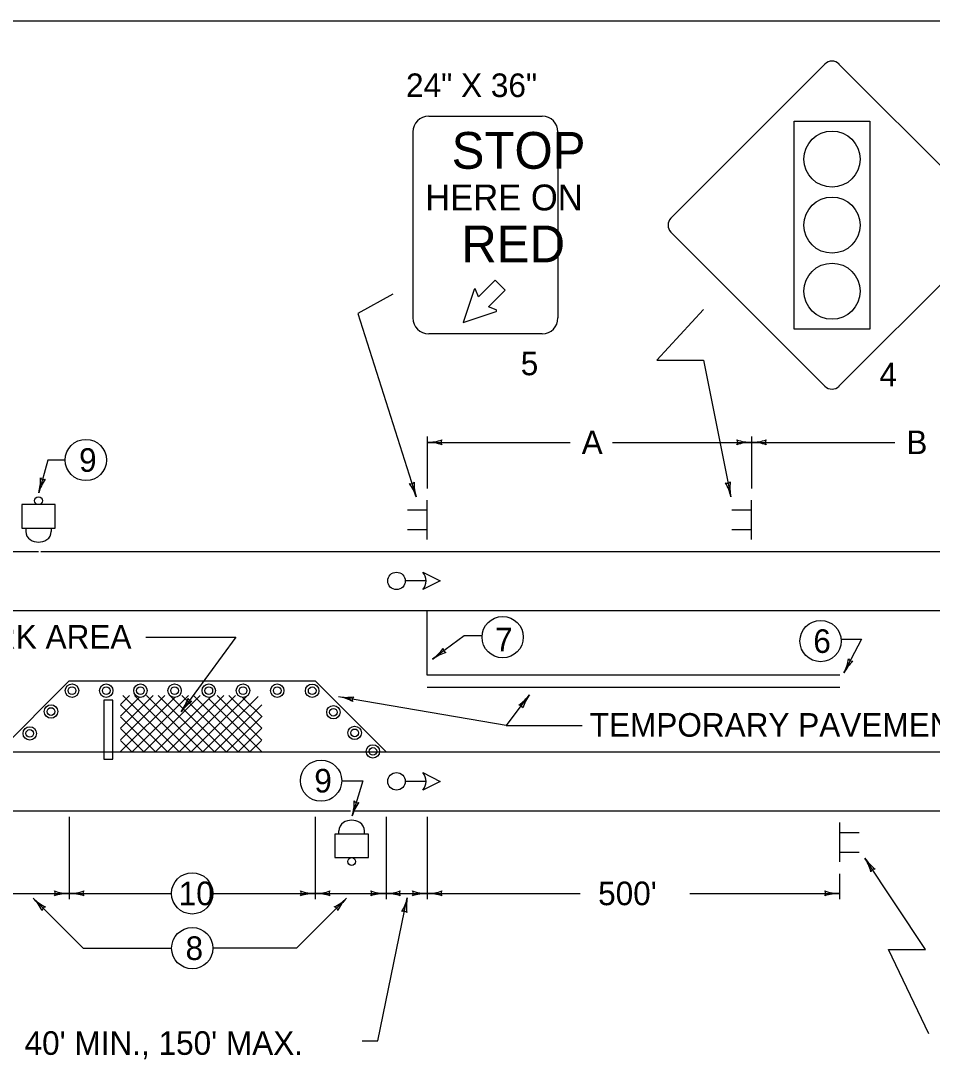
# Model space of a CAD drawing. Extents: x 1007 to 1035.5, y 1000.5 to 1021.5.
# Drawn here: x 1019.56 to 1027.29, y 1012.69 to 1021.5 of the extents above; entities that cross this region are included whole.
import ezdxf

# ---------------------------------------------------------------- set-up
doc = ezdxf.new("R2010")
doc.units = 0
doc.layers.add('Level 1', color=7, linetype='Continuous')
doc.layers.add('Level 10', color=7, linetype='Continuous')

msp = doc.modelspace()

# ---------------------------------------------------------------- linework, layer by layer
at = {"layer": 'Level 1'}
for p, q in [((1026.3801, 1021.1331), (1025.0734, 1019.8263)), ((1027.8056, 1019.8263), (1026.4988, 1021.1331)), ((1023.0193, 1020.6904), (1023.9818, 1020.6904)), ((1026.1175, 1018.8849), (1026.1175, 1020.6488)), ((1026.1175, 1020.6488), (1026.7615, 1020.6488)), ((1026.7615, 1020.6488), (1026.7615, 1018.8849)), ((1022.8858, 1020.5568), (1022.8858, 1018.9799)), ((1024.1155, 1020.5568), (1024.1155, 1018.9799)), ((1025.0734, 1019.7074), (1026.3801, 1018.4008)), ((1026.4988, 1018.4008), (1027.8056, 1019.7074)), ((1023.5838, 1019.2999), (1023.4427, 1019.1588)), ((1023.6687, 1019.2151), (1023.5838, 1019.2999)), ((1023.4041, 1019.2218), (1023.3108, 1018.942)), ((1023.4427, 1019.1588), (1023.4173, 1019.2223)), ((1023.5277, 1019.074), (1023.6687, 1019.2151)), ((1023.5911, 1019.0484), (1023.5277, 1019.074)), ((1023.3108, 1018.942), (1023.5907, 1019.0353)), ((1026.7615, 1018.8849), (1026.1175, 1018.8849)), ((1023.9818, 1018.8463), (1023.0193, 1018.8463)), ((1023.007, 1017.9751), (1023.007, 1017.5333)), ((1023.007, 1017.9251), (1024.2178, 1017.9251)), ((1024.5773, 1017.9251), (1025.757, 1017.9251)), ((1025.757, 1017.9751), (1025.757, 1017.5333)), ((1025.757, 1017.9251), (1026.9727, 1017.9251)), ((1023.007, 1017.1), (1023.007, 1017.4333)), ((1025.757, 1017.1), (1025.757, 1017.4333)), ((1023.007, 1017.35), (1022.8403, 1017.35)), ((1025.757, 1017.35), (1025.5903, 1017.35)), ((1019.6018, 1017.1966), (1019.6018, 1017.1699)), ((1019.8185, 1017.1966), (1019.8185, 1017.1699)), ((1023.007, 1017.1833), (1022.8403, 1017.1833)), ((1025.757, 1017.1833), (1025.5903, 1017.1833)), ((1007.125, 1017), (1019.7099, 1017)), ((1019.7299, 1017), (1035.375, 1017)), ((1022.969, 1016.8243), (1023.1175, 1016.75)), ((1022.9968, 1016.75), (1022.8205, 1016.75)), ((1023.1175, 1016.75), (1022.969, 1016.6758)), ((1007.125, 1016.5), (1035.375, 1016.5)), ((1023.007, 1015.95), (1023.007, 1016.5)), ((1019.3683, 1015.3), (1019.9695, 1015.9013)), ((1019.9695, 1015.9013), (1022.057, 1015.9013)), ((1022.057, 1015.9013), (1022.6582, 1015.3)), ((1026.507, 1015.95), (1023.007, 1015.95)), ((1023.007, 1015.85), (1026.507, 1015.85)), ((1020.8661, 1015.7625), (1020.4036, 1015.3)), ((1020.4823, 1015.7787), (1020.4057, 1015.7021)), ((1020.6823, 1015.7787), (1020.4057, 1015.5021)), ((1020.7823, 1015.7787), (1020.4057, 1015.4021)), ((1020.5666, 1015.763), (1020.4057, 1015.6021)), ((1020.9028, 1015.3008), (1020.4249, 1015.7787)), ((1020.9823, 1015.7787), (1020.5036, 1015.3)), ((1021.0028, 1015.3008), (1020.525, 1015.7787)), ((1021.0823, 1015.7787), (1020.6036, 1015.3)), ((1021.1028, 1015.3008), (1020.625, 1015.7787)), ((1021.1676, 1015.764), (1020.7036, 1015.3)), ((1021.2028, 1015.3008), (1020.725, 1015.7787)), ((1021.2823, 1015.7787), (1020.8036, 1015.3)), ((1021.3028, 1015.3008), (1020.825, 1015.7787)), ((1021.3822, 1015.7786), (1020.9036, 1015.3)), ((1021.4028, 1015.3008), (1020.925, 1015.7787)), ((1021.4823, 1015.7787), (1021.0036, 1015.3)), ((1021.5028, 1015.3008), (1021.0249, 1015.7787)), ((1021.5733, 1015.7697), (1021.1036, 1015.3)), ((1021.6028, 1015.3008), (1021.1536, 1015.75)), ((1021.6043, 1015.3994), (1021.225, 1015.7787)), ((1021.6031, 1015.5005), (1021.325, 1015.7787)), ((1021.6059, 1015.5977), (1021.4411, 1015.7626)), ((1020.8028, 1015.3008), (1020.4057, 1015.6979)), ((1021.6028, 1015.6993), (1021.2036, 1015.3)), ((1020.7028, 1015.3008), (1020.4057, 1015.5979)), ((1021.6018, 1015.5982), (1021.3036, 1015.3)), ((1020.6028, 1015.3008), (1020.4057, 1015.4979)), ((1021.6039, 1015.5003), (1021.4036, 1015.3)), ((1020.5028, 1015.3008), (1020.4057, 1015.3979)), ((1021.6008, 1015.3973), (1021.5036, 1015.3)), ((1007.125, 1015.3), (1035.375, 1015.3)), ((1022.969, 1015.1243), (1023.1175, 1015.05)), ((1022.9968, 1015.05), (1022.8205, 1015.05)), ((1023.1175, 1015.05), (1022.969, 1014.9758)), ((1007.125, 1014.8), (1022.3557, 1014.8)), ((1019.9695, 1014.75), (1019.9695, 1014.05)), ((1022.057, 1014.75), (1022.057, 1014.05)), ((1022.3757, 1014.8), (1035.375, 1014.8)), ((1022.6582, 1014.75), (1022.6582, 1014.05)), ((1023.007, 1014.75), (1023.007, 1014.05)), ((1026.503, 1014.6999), (1026.503, 1014.3666)), ((1022.2576, 1014.6034), (1022.2576, 1014.6301)), ((1022.4743, 1014.6034), (1022.4743, 1014.6301)), ((1026.503, 1014.6166), (1026.6697, 1014.6166)), ((1026.503, 1014.4499), (1026.6697, 1014.4499)), ((1019.392, 1014.1), (1019.9695, 1014.1)), ((1019.666, 1014.0587), (1020.0892, 1013.6355)), ((1019.9695, 1014.1), (1020.8383, 1014.1)), ((1021.1883, 1014.1), (1022.057, 1014.1)), ((1022.3213, 1014.0587), (1021.8982, 1013.6355)), ((1022.057, 1014.1), (1022.6533, 1014.1)), ((1022.6533, 1014.1), (1023.007, 1014.1)), ((1020.0892, 1013.6355), (1020.8389, 1013.6355)), ((1021.8982, 1013.6355), (1021.1889, 1013.6355))]:
    msp.add_line(p, q, dxfattribs=at)
for points in [[(1022.7153, 1019.1823), (1022.4182, 1019.017), (1022.9134, 1017.4632)], [(1025.3505, 1019.0503), (1024.9543, 1018.6206), (1025.3505, 1018.6206), (1025.5816, 1017.4634)], [(1019.9369, 1017.7753), (1019.7906, 1017.7753), (1019.7121, 1017.4973)], [(1020.6216, 1016.2726), (1021.385, 1016.2726), (1020.9203, 1015.6411)], [(1023.4719, 1016.2834), (1023.3188, 1016.2834), (1023.0529, 1016.0858)], [(1026.5168, 1016.2568), (1026.6904, 1016.2568), (1026.5408, 1015.9693)], [(1023.6934, 1015.52), (1022.2552, 1015.7683)], [(1024.3216, 1015.52), (1023.6768, 1015.52), (1023.8753, 1015.7849)], [(1022.2815, 1015.0558), (1022.4594, 1015.0558), (1022.3711, 1014.7581)], [(1027.2618, 1012.9082), (1026.9182, 1013.6251), (1027.2332, 1013.6251), (1026.7178, 1014.3993)], [(1026.503, 1014.2666), (1026.503, 1014.05)], [(1022.4558, 1012.8498), (1022.5887, 1012.8498), (1022.8378, 1014.0637)], [(1023.007, 1014.1), (1024.3029, 1014.1)], [(1025.2328, 1014.1), (1026.503, 1014.1)]]:
    msp.add_lwpolyline(points, dxfattribs=at)
for points in [[(1019.8518, 1017.1966), (1019.8518, 1017.3966), (1019.5685, 1017.3966), (1019.5685, 1017.1966)], [(1020.2649, 1015.2376), (1020.3399, 1015.2376), (1020.3399, 1015.7376), (1020.2649, 1015.7376)], [(1022.2243, 1014.6034), (1022.2243, 1014.4034), (1022.5076, 1014.4034), (1022.5076, 1014.6034)]]:
    msp.add_lwpolyline(points, close=True, dxfattribs=at)
for centre, radius in [((1026.4395, 1020.3269), 0.238), ((1026.4395, 1019.7669), 0.238), ((1026.4395, 1019.2069), 0.238), ((1020.1119, 1017.7753), 0.175), ((1019.7102, 1017.4299), 0.0333), ((1022.7462, 1016.75), 0.0742), ((1023.6466, 1016.2732), 0.175), ((1026.3427, 1016.2399), 0.175), ((1019.9945, 1015.8194), 0.0569), ((1019.9945, 1015.8194), 0.0325), ((1020.2845, 1015.8194), 0.0569), ((1020.2845, 1015.8194), 0.0325), ((1020.5745, 1015.8194), 0.0569), ((1020.5745, 1015.8194), 0.0325), ((1020.8645, 1015.8194), 0.0569), ((1020.8645, 1015.8194), 0.0325), ((1021.1545, 1015.8194), 0.0569), ((1021.1545, 1015.8194), 0.0325), ((1021.4445, 1015.8194), 0.0569), ((1021.4445, 1015.8194), 0.0325), ((1021.7345, 1015.8194), 0.0569), ((1021.7345, 1015.8194), 0.0325), ((1022.0311, 1015.8186), 0.0569), ((1022.0311, 1015.8186), 0.0325), ((1019.8162, 1015.6425), 0.0569), ((1019.8162, 1015.6425), 0.0325), ((1022.2111, 1015.6365), 0.0569), ((1022.2111, 1015.6365), 0.0325), ((1019.6362, 1015.4568), 0.0569), ((1019.6362, 1015.4568), 0.0325), ((1022.3911, 1015.4615), 0.0569), ((1022.3911, 1015.4615), 0.0325), ((1022.5461, 1015.3043), 0.0569), ((1022.5461, 1015.3043), 0.0325), ((1022.1065, 1015.0558), 0.175), ((1022.7463, 1015.05), 0.0742), ((1022.3659, 1014.3701), 0.0333), ((1021.0133, 1014.1), 0.175), ((1021.0139, 1013.6355), 0.175)]:
    msp.add_circle(centre, radius, dxfattribs=at)
for centre, radius, start, end in [((1026.4395, 1021.0736), 0.084, 45, 135), ((1023.0194, 1020.5568), 0.1337, 90, 180), ((1023.9819, 1020.5568), 0.1337, 0, 90), ((1025.1328, 1019.7669), 0.084, 135, 225), ((1023.4107, 1019.2197), 0.00703, 21.80418, 161.56505), ((1023.0194, 1018.9799), 0.1337, 180, 270), ((1023.5885, 1019.042), 0.00703, 288.43495, 68.1171), ((1023.9819, 1018.9799), 0.1337, 270, 0), ((1026.4395, 1018.4602), 0.084, 225, 315), ((1023.007, 1018.3157), 0.3906, 269.98778, 270), ((1023.007, 1018.3157), 0.3906, 269.98778, 270), ((1023.007, 1018.3157), 0.3906, 270, 288.66878), ((1023.007, 1018.3157), 0.3906, 270, 288.66878), ((1023.007, 1017.5345), 0.3906, 71.34716, 89.99389), ((1023.007, 1017.5345), 0.3906, 71.34716, 89.99389), ((1023.1555, 1017.925), 0.0312, 138.7746, 220.89129), ((1023.1555, 1017.925), 0.0312, 138.7746, 220.89129), ((1025.6085, 1017.9251), 0.0312, 318.7746, 40.89129), ((1025.757, 1017.5345), 0.3906, 90, 108.66878), ((1025.757, 1018.3157), 0.3906, 251.34716, 269.99389), ((1025.757, 1018.3157), 0.3906, 269.98778, 270), ((1025.757, 1018.3157), 0.3906, 269.98778, 270), ((1025.757, 1018.3157), 0.3906, 270, 288.66878), ((1025.757, 1018.3157), 0.3906, 270, 288.66878), ((1025.757, 1017.5345), 0.3906, 89.98778, 90), ((1025.757, 1017.5345), 0.3906, 71.34716, 89.99389), ((1025.757, 1017.5345), 0.3906, 71.34716, 89.99389), ((1025.9055, 1017.925), 0.0312, 138.7746, 220.89129), ((1025.9055, 1017.925), 0.0312, 138.7746, 220.89129), ((1019.3362, 1017.6034), 0.3906, 344.23619, 2.90497), ((1020.088, 1017.3911), 0.3906, 145.58334, 164.23008), ((1019.7525, 1017.6402), 0.0312, 213.01078, 295.12748), ((1022.8683, 1017.6047), 0.0312, 246.45313, 328.56982), ((1022.5412, 1017.3445), 0.3906, 17.67853, 36.34731), ((1023.2856, 1017.5818), 0.3906, 179.02569, 197.67242), ((1025.5525, 1017.6091), 0.0312, 240.06787, 322.18456), ((1025.1985, 1017.3869), 0.3906, 11.29327, 29.96205), ((1025.9646, 1017.5399), 0.3906, 172.64043, 191.28716), ((1019.3362, 1017.6034), 0.3906, 344.22396, 344.23619), ((1022.5412, 1017.3445), 0.3906, 17.66631, 17.67853), ((1025.1985, 1017.3869), 0.3906, 11.28104, 11.29327), ((1019.6852, 1017.1699), 0.0833, 180, 237.08217), ((1019.7352, 1017.1699), 0.0833, 302.91783, 0), ((1019.7102, 1017.2086), 0.1293, 237.08217, 302.91783), ((1022.8837, 1016.75), 0.113, 318.94373, 41.05627), ((1022.8199, 1016.3994), 0.3906, 306.61336, 325.28214), ((1023.1722, 1016.1744), 0.0312, 175.38795, 257.50465), ((1022.8199, 1016.3994), 0.3906, 306.60113, 306.61336), ((1023.2859, 1015.7723), 0.3906, 107.96051, 126.60724), ((1026.1943, 1016.1496), 0.3906, 332.5125, 351.18128), ((1026.8874, 1015.789), 0.3906, 133.85966, 152.50639), ((1026.6094, 1016.1011), 0.0312, 201.28709, 283.40379), ((1026.1943, 1016.1496), 0.3906, 332.50027, 332.5125), ((1020.6057, 1015.8726), 0.3906, 323.65384, 342.32262), ((1021.235, 1015.4096), 0.3906, 125.00099, 143.64773), ((1021.0084, 1015.7607), 0.0312, 192.42843, 274.54513), ((1022.3216, 1016.1533), 0.3906, 260.19147, 260.2037), ((1022.3216, 1016.1533), 0.3906, 260.2037, 278.87248), ((1022.1887, 1015.3834), 0.3906, 61.55086, 80.19759), ((1022.4015, 1015.743), 0.0312, 128.97829, 211.09499), ((1023.5626, 1016.0191), 0.3906, 304.51477, 323.1615), ((1024.1879, 1015.5507), 0.3906, 143.16761, 161.83639), ((1024.1879, 1015.5507), 0.3906, 143.15538, 143.16761), ((1020.6057, 1015.8726), 0.3906, 323.64161, 323.65384), ((1023.7862, 1015.6661), 0.0312, 11.94221, 94.0589), ((1022.8838, 1015.05), 0.113, 318.94373, 41.05627), ((1021.9966, 1014.8692), 0.3906, 343.47161, 2.14039), ((1022.7456, 1014.647), 0.3906, 144.81877, 163.4655), ((1022.4134, 1014.9005), 0.0312, 212.24621, 294.3629), ((1021.9966, 1014.8692), 0.3906, 343.45939, 343.47161), ((1022.3409, 1014.6301), 0.0833, 122.91783, 180), ((1022.3659, 1014.5914), 0.1293, 57.08217, 122.91783), ((1022.3909, 1014.6301), 0.0833, 0, 57.08217), ((1027.0429, 1014.6158), 0.3906, 213.6394, 213.65163), ((1027.0429, 1014.6158), 0.3906, 213.65163, 232.32041), ((1026.3926, 1014.1829), 0.3906, 14.99879, 33.64552), ((1026.8, 1014.2757), 0.0312, 82.42623, 164.54292), ((1019.9422, 1014.3349), 0.3906, 224.98778, 225), ((1019.9422, 1014.3349), 0.3906, 225, 243.66878), ((1019.3898, 1013.7825), 0.3906, 26.34716, 44.99389), ((1019.821, 1014.1), 0.0312, 318.7746, 40.89129), ((1019.9695, 1013.7094), 0.3906, 90, 108.66878), ((1019.9695, 1014.4906), 0.3906, 251.34716, 269.99389), ((1019.9695, 1014.4906), 0.3906, 269.98778, 270), ((1019.9695, 1014.4906), 0.3906, 270, 288.66878), ((1019.9695, 1013.7094), 0.3906, 89.98778, 90), ((1019.9695, 1013.7094), 0.3906, 71.34716, 89.99389), ((1020.118, 1014.1), 0.0313, 138.7746, 220.89129), ((1021.9085, 1014.1), 0.0313, 318.7746, 40.89129), ((1022.057, 1013.7094), 0.3906, 90, 108.66878), ((1022.057, 1014.4906), 0.3906, 251.34716, 269.99389), ((1022.057, 1014.4906), 0.3906, 269.98778, 270), ((1022.057, 1014.4906), 0.3906, 270, 288.66878), ((1022.057, 1013.7094), 0.3906, 71.34716, 89.99389), ((1022.057, 1013.7094), 0.3906, 89.98778, 90), ((1022.2055, 1014.1), 0.0312, 138.7746, 220.89129), ((1022.0451, 1014.3349), 0.3906, 296.34716, 314.99389), ((1022.5975, 1013.7825), 0.3906, 135, 153.66878), ((1022.5975, 1013.7825), 0.3906, 134.98778, 135), ((1022.5047, 1014.1), 0.0312, 318.7746, 40.89129), ((1022.6533, 1013.7094), 0.3906, 90, 108.66878), ((1022.6533, 1014.4906), 0.3906, 251.34716, 269.99389), ((1022.6533, 1014.4906), 0.3906, 269.98778, 270), ((1022.6533, 1014.4906), 0.3906, 270, 288.66878), ((1022.6533, 1013.7094), 0.3906, 89.98778, 90), ((1022.6533, 1013.7094), 0.3906, 71.34716, 89.99389), ((1022.8018, 1014.1), 0.0312, 138.7746, 220.89129), ((1022.4551, 1014.1422), 0.3906, 329.75082, 348.39755), ((1023.2204, 1013.9851), 0.3906, 168.40366, 187.07245), ((1023.2204, 1013.9851), 0.3906, 168.39144, 168.40366), ((1022.8585, 1014.1), 0.0312, 318.7746, 40.89129), ((1023.007, 1013.7094), 0.3906, 90, 108.66878), ((1023.007, 1014.4906), 0.3906, 251.34716, 269.99389), ((1023.007, 1014.4906), 0.3906, 269.98778, 270), ((1023.007, 1014.4906), 0.3906, 270, 288.66878), ((1023.007, 1013.7094), 0.3906, 89.98778, 90), ((1023.007, 1013.7094), 0.3906, 71.34716, 89.99389), ((1023.1555, 1014.1), 0.0312, 138.7746, 220.89129), ((1026.3545, 1014.1), 0.0312, 318.7746, 40.89129), ((1026.503, 1013.7094), 0.3906, 90, 108.66878), ((1026.503, 1014.4906), 0.3906, 251.34716, 269.99389), ((1026.503, 1013.7094), 0.3906, 89.98778, 90), ((1019.771, 1013.9536), 0.0312, 93.7746, 175.89129), ((1022.2163, 1013.9537), 0.0312, 3.7746, 85.89129), ((1022.8079, 1013.9182), 0.0312, 37.17826, 119.29496)]:
    msp.add_arc(centre, radius, start, end, dxfattribs=at)
at = {"layer": 'Level 10'}
msp.add_line((1007, 1021.5), (1035.5, 1021.5), dxfattribs=at)

# ---------------------------------------------------------------- texts
at = {"layer": 'Level 1'}
for s, height, p in [('24" X 36"', 0.2, (1022.827, 1020.8532)), ('STOP', 0.31185, (1023.2137, 1020.2449)), ('HERE ON', 0.21926, (1022.9899, 1019.892)), ('RED', 0.31185, (1023.2953, 1019.4519)), ('5', 0.2, (1023.7999, 1018.4943)), ('4', 0.2, (1026.8422, 1018.4008)), ('A', 0.2, (1024.3167, 1017.8251)), ('B', 0.2, (1027.0698, 1017.8251)), ('9', 0.2, (1020.0544, 1017.6753)), ('WORK AREA', 0.2, (1018.8639, 1016.1763)), ('7', 0.2, (1023.5833, 1016.1536)), ('6', 0.2, (1026.2811, 1016.1395)), ('TEMPORARY PAVEMENT MARKINGS', 0.2, (1024.3848, 1015.4288)), ('9', 0.2, (1022.049, 1014.9558)), ('10', 0.2, (1020.8991, 1014)), ("500'", 0.2, (1024.4562, 1014)), ('8', 0.2, (1020.9573, 1013.5355)), ("40' MIN., 150' MAX.", 0.2, (1019.592, 1012.731))]:
    msp.add_text(s, height=height, dxfattribs=at).set_placement(p)

doc.saveas('drawing.dxf')
